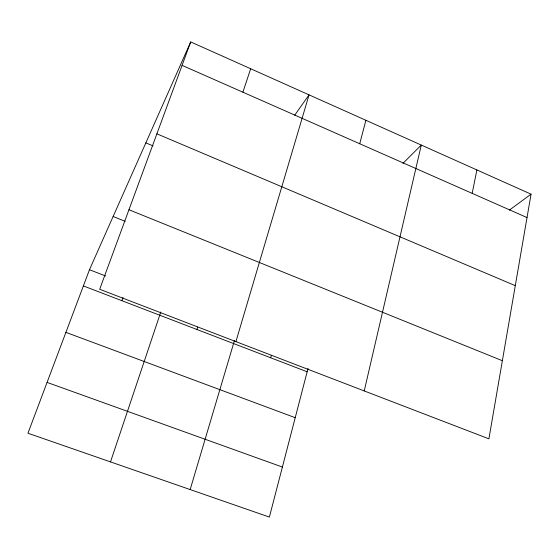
<?xml version="1.0" encoding="UTF-8"?>
<svg xmlns="http://www.w3.org/2000/svg" width="559" height="559" viewBox="0 0 559 559"><rect width="100%" height="100%" fill="white"/><g stroke="black" fill="none" stroke-linecap="round" stroke-linejoin="round"><path stroke-width="0.84" d="M531.05 194.169L488.908 438.843L99.684 289.269L190.703 41.918L531.05 194.169L509.361 210.121M472.173 193.365L476.89 169.943M364.237 390.93L421.29 145.074L402.955 163.354M308.037 368.395L269.382 517.082L27.95 433.225L89.475 269.724L190.703 41.918M359.723 143.747L365.9 120.29M270.675 357.774L271.346 355.363M190.165 489.565L234.521 340.319M235.905 341.612L309.05 94.862L294.698 115.224M196.95 329.496L197.718 327.071M242.899 92.193L250.67 68.743M110.5 461.902L160.81 311.978M121.869 300.686L123.022 297.458M47.075 382.398L282.386 467.051M65.899 332.367L295.222 417.692M83.382 285.922L307.164 371.777M89.475 269.724L105.707 276.02M113.128 216.501L125.167 221.336M128.947 209.751L502.366 360.716M145.85 142.866L153.054 145.899M156.883 133.832L515.293 285.656M182.08 65.361L527.018 217.563"/></g></svg>
